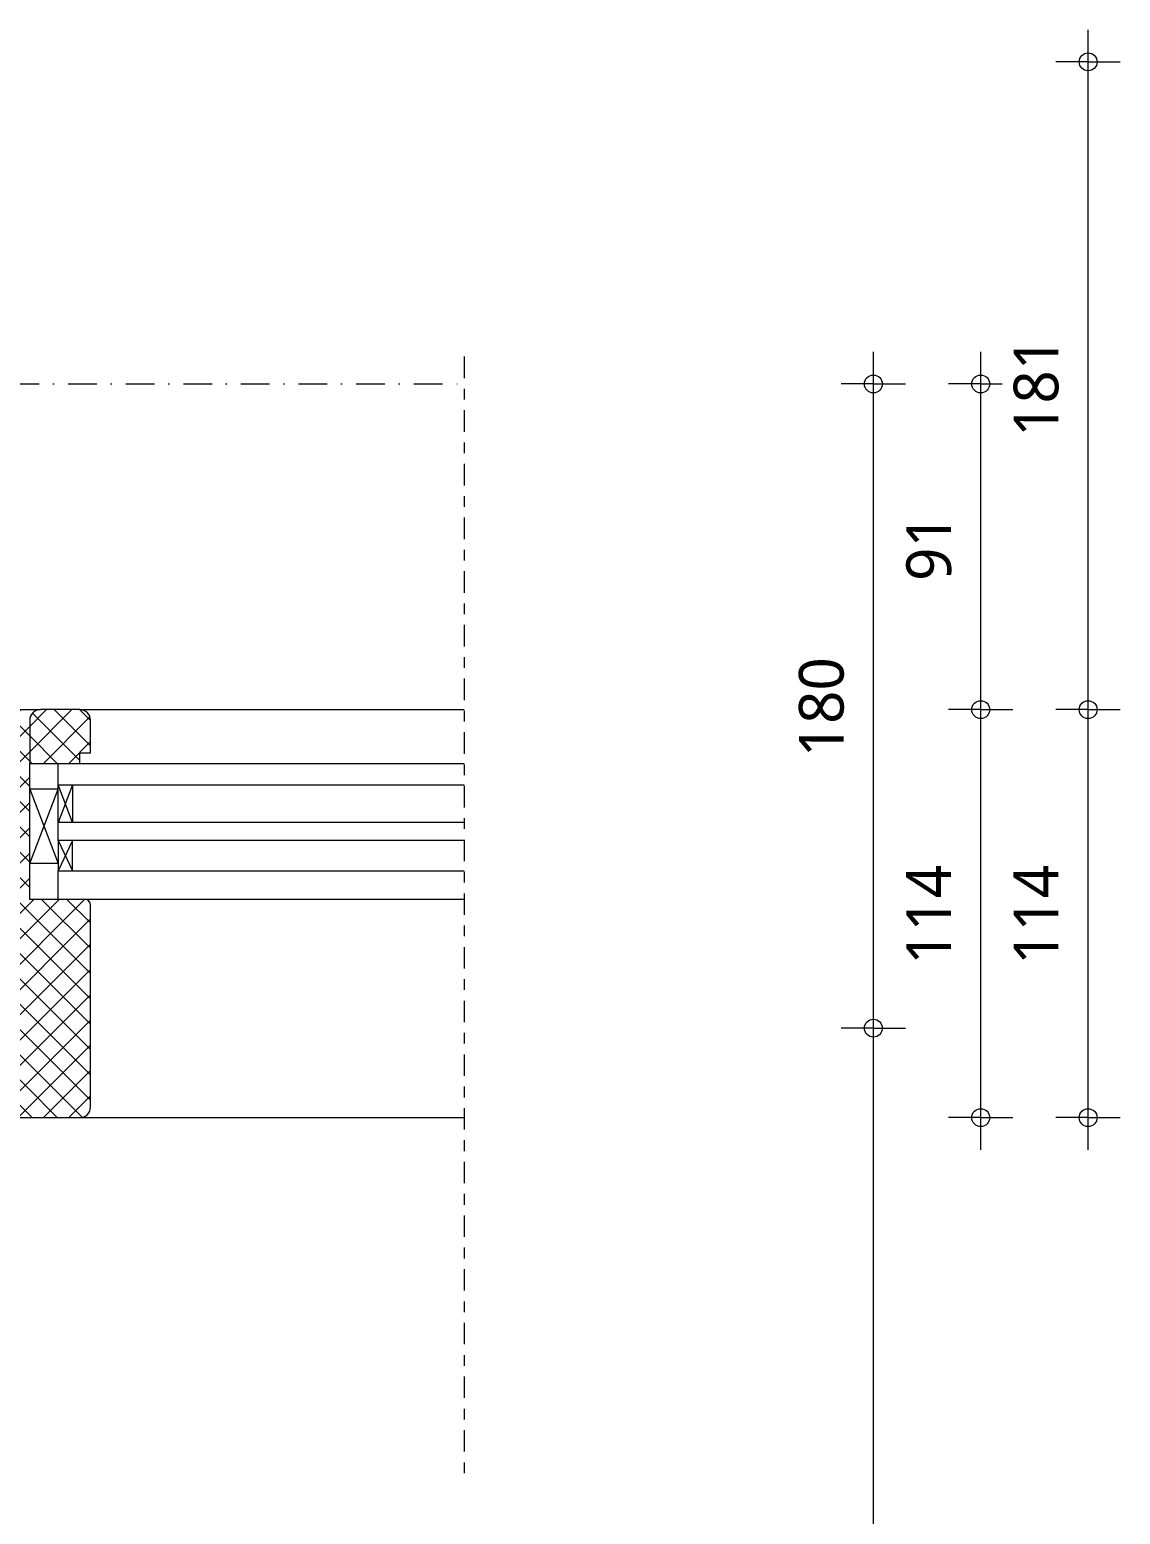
# Model space of a CAD drawing. Header units: millimetres. Extents: x -435 to 27166, y -19117 to 26500.
# Drawn here: x 2861.5 to 3166.3, y 21549.4 to 21964.3 of the extents above; entities that cross this region are included whole.
import ezdxf

# ---------------------------------------------------------------- set-up
doc = ezdxf.new("R2010")
doc.units = ezdxf.units.MM
doc.linetypes.add('MV_center', pattern=[15, 6, -3, 3, -3])
doc.linetypes.add('MV_stramien', pattern=[16, 8, -4, 0, -4])
for name, color, linetype, lineweight in [('A-ANNO-DIMS', 211, 'Continuous', 13), ('A-ANNO-DIMS-5', 211, 'Continuous', 13), ('A-DETL', 90, 'Continuous', 13), ('A-DETL-GENF', 92, 'Continuous', 18)]:
    doc.layers.add(name, color=color, linetype=linetype, lineweight=lineweight)
doc.styles.add('Segoe UI_3', font='segoeui.ttf', dxfattribs={"height": 12.5})
doc.dimstyles.new('2_5_mm', dxfattribs={"dimscale": 304.8, "dimtxt": 13.092049, "dimasz": 0.016404, "dimexe": 0.029528, "dimexo": 0.0625, "dimgap": 0.014764, "dimtad": 1, "dimdec": 0, "dimzin": 0, "dimdsep": 46, "dimtxsty": 'Segoe UI_3', "dimblk1": 'DOTBLANK', "dimblk2": 'DOTBLANK', "dimsah": 1, "dimcen": 0.09, "dimdle": 0.029528, "dimazin": 0, "dimtfac": 1, "dimtdec": 4, "dimtix": 1, "dimtmove": 0, "dimatfit": 3, "dimfxl": 0.029528, "dimfxlon": 1, "dimtvp": 1, "dimtfill": 1, "dimtolj": 1, "dimtzin": 0, "dimarcsym": 2})
pattern_1 = [(45, (0, 0), (-3.5355339, 3.5355339), []), (135, (0, 0), (-3.5355339, -3.5355339), [])]

# ---------------------------------------------------------------- blocks, each defined once
blk = doc.blocks.new('31 driedubbel_glas - HR___-3167770-Details Appartement')
at = {"layer": 'A-DETL-GENF', "lineweight": 13}
for p, q in [((96.54, 38), (210, 38)), ((210, 38), (210, 30)), ((210, 30), (96.54, 30)), ((210, 30), (206, 30)), ((210, 21.5), (206, 30)), ((206, 21.5), (210, 30)), ((206, 30), (206, 21.5)), ((210, 21.5), (210, 30)), ((96.54, 21.5), (210, 21.5)), ((210, 21.5), (210, 0)), ((96.54, 16.5), (210, 16.5)), ((206, 6), (206, 16.5)), ((206, 16.5), (210, 6)), ((206, 6), (210, 16.5)), ((210, 6), (96.54, 6)), ((210, 0), (96.54, 0))]:
    blk.add_line(p, q, dxfattribs=at)
blk = doc.blocks.new('NLRS_00_DI_maskeer - Type 1-4234942-Details Appartement')
at = {"layer": 'A-DETL-GENF', "linetype": 'MV_center'}
blk.add_line((212.67, 0), (-100, 0), dxfattribs=at)
blk = doc.blocks.new('DIMBLOCK10-Details Appartement')
at = {"layer": 'A-ANNO-DIMS-5'}
for p, q in [((3127.31, 21774.28), (3118.31, 21774.28)), ((3127.31, 21651.28), (3127.31, 21774.28)), ((3127.31, 21774.28), (3136.31, 21774.28)), ((3127.31, 21660.28), (3118.31, 21660.28)), ((3127.31, 21660.28), (3136.31, 21660.28))]:
    blk.add_line(p, q, dxfattribs=at)
for centre in [(3127.31, 21774.28), (3127.31, 21660.28)]:
    blk.add_circle(centre, 2.5, dxfattribs=at)
at = {"layer": 'A-ANNO-DIMS-5', "color": 0, "insert": (3106.5, 21703), "char_height": 12.5, "width": 34.2774, "attachment_point": 1, "rotation": 90, "line_spacing_factor": 1.142579, "style": 'Segoe UI_3', "bg_fill": 3, "box_fill_scale": 1.25, "bg_fill_color": 9, "bg_fill_true_color": 13158600, "bg_fill_transparency": 0}
blk.add_mtext('114', dxfattribs=at)
blk = doc.blocks.new('_DotBlank')
at = {"color": 0, "linetype": 'ByBlock', "lineweight": -2}
blk.add_line((-0.5, 0), (-1, 0), dxfattribs=at)
blk.add_circle((0, 0), 0.5, dxfattribs=at)
blk = doc.blocks.new('DIMBLOCK11-Details Appartement')
at = {"layer": 'A-ANNO-DIMS-5'}
for p, q in [((3127.31, 21774.28), (3127.31, 21874.28)), ((3127.31, 21865.28), (3118.31, 21865.28)), ((3127.31, 21865.28), (3136.31, 21865.28)), ((3127.31, 21774.28), (3118.31, 21774.28)), ((3127.31, 21774.28), (3136.31, 21774.28))]:
    blk.add_line(p, q, dxfattribs=at)
for centre in [(3127.31, 21865.28), (3127.31, 21774.28)]:
    blk.add_circle(centre, 2.5, dxfattribs=at)
at = {"layer": 'A-ANNO-DIMS-5', "color": 0, "insert": (3106.5, 21810.26), "char_height": 12.5, "width": 22.8516, "attachment_point": 1, "rotation": 90, "line_spacing_factor": 1.142579, "style": 'Segoe UI_3', "bg_fill": 3, "box_fill_scale": 1.25, "bg_fill_color": 9, "bg_fill_true_color": 13158600, "bg_fill_transparency": 0}
blk.add_mtext('91', dxfattribs=at)
blk = doc.blocks.new('DIMBLOCK12-Details Appartement')
at = {"layer": 'A-ANNO-DIMS-5'}
for p, q in [((3157.31, 21774.28), (3148.31, 21774.28)), ((3157.31, 21651.28), (3157.31, 21774.28)), ((3157.31, 21774.28), (3166.31, 21774.28)), ((3157.31, 21660.28), (3148.31, 21660.28)), ((3157.31, 21660.28), (3166.31, 21660.28))]:
    blk.add_line(p, q, dxfattribs=at)
for centre in [(3157.31, 21774.28), (3157.31, 21660.28)]:
    blk.add_circle(centre, 2.5, dxfattribs=at)
at = {"layer": 'A-ANNO-DIMS-5', "color": 0, "insert": (3136.5, 21703), "char_height": 12.5, "width": 34.2774, "attachment_point": 1, "rotation": 90, "line_spacing_factor": 1.142579, "style": 'Segoe UI_3', "bg_fill": 3, "box_fill_scale": 1.25, "bg_fill_color": 9, "bg_fill_true_color": 13158600, "bg_fill_transparency": 0}
blk.add_mtext('114', dxfattribs=at)
blk = doc.blocks.new('DIMBLOCK13-Details Appartement')
at = {"layer": 'A-ANNO-DIMS-5'}
for p, q in [((3157.31, 21774.28), (3157.31, 21964.28)), ((3157.31, 21955.28), (3148.31, 21955.28)), ((3157.31, 21955.28), (3166.31, 21955.28)), ((3157.31, 21774.28), (3148.31, 21774.28)), ((3157.31, 21774.28), (3166.31, 21774.28))]:
    blk.add_line(p, q, dxfattribs=at)
for centre in [(3157.31, 21955.28), (3157.31, 21774.28)]:
    blk.add_circle(centre, 2.5, dxfattribs=at)
at = {"layer": 'A-ANNO-DIMS-5', "color": 0, "insert": (3136.5, 21850.5), "char_height": 12.5, "width": 34.2774, "attachment_point": 1, "rotation": 90, "line_spacing_factor": 1.142579, "style": 'Segoe UI_3', "bg_fill": 3, "box_fill_scale": 1.25, "bg_fill_color": 9, "bg_fill_true_color": 13158600, "bg_fill_transparency": 0}
blk.add_mtext('181', dxfattribs=at)
blk = doc.blocks.new('DIMBLOCK28-Details Appartement')
at = {"layer": 'A-ANNO-DIMS-5'}
for p, q in [((3097.31, 21685.28), (3088.31, 21685.28)), ((3097.31, 21246.28), (3097.31, 21685.28)), ((3097.31, 21685.28), (3106.31, 21685.28)), ((3097.31, 21255.28), (3088.31, 21255.28)), ((3097.31, 21255.28), (3106.31, 21255.28))]:
    blk.add_line(p, q, dxfattribs=at)
for centre in [(3097.31, 21685.28), (3097.31, 21255.28)]:
    blk.add_circle(centre, 2.5, dxfattribs=at)
at = {"layer": 'A-ANNO-DIMS-5', "color": 0, "insert": (3076.5, 21456), "char_height": 12.5, "width": 34.2774, "attachment_point": 1, "rotation": 90, "line_spacing_factor": 1.142579, "style": 'Segoe UI_3', "bg_fill": 3, "box_fill_scale": 1.25, "bg_fill_color": 9, "bg_fill_true_color": 13158600, "bg_fill_transparency": 0}
blk.add_mtext('430', dxfattribs=at)
blk = doc.blocks.new('DIMBLOCK29-Details Appartement')
at = {"layer": 'A-ANNO-DIMS-5'}
for p, q in [((3097.31, 21685.28), (3097.31, 21874.28)), ((3097.31, 21865.28), (3088.31, 21865.28)), ((3097.31, 21865.28), (3106.31, 21865.28)), ((3097.31, 21685.28), (3088.31, 21685.28)), ((3097.31, 21685.28), (3106.31, 21685.28))]:
    blk.add_line(p, q, dxfattribs=at)
for centre in [(3097.31, 21865.28), (3097.31, 21685.28)]:
    blk.add_circle(centre, 2.5, dxfattribs=at)
at = {"layer": 'A-ANNO-DIMS-5', "color": 0, "insert": (3076.5, 21761), "char_height": 12.5, "width": 34.2774, "attachment_point": 1, "rotation": 90, "line_spacing_factor": 1.142579, "style": 'Segoe UI_3', "bg_fill": 3, "box_fill_scale": 1.25, "bg_fill_color": 9, "bg_fill_true_color": 13158600, "bg_fill_transparency": 0}
blk.add_mtext('180', dxfattribs=at)

msp = doc.modelspace()

# ---------------------------------------------------------------- hatches: boundary and pattern name
at = {"layer": 'A-DETL-GENF', "lineweight": 13}
h = msp.add_hatch(dxfattribs=at)
h.set_pattern_fill('FP_20', color=250, style=0, pattern_type=2)
h.set_pattern_definition(pattern_1)
h.paths.add_polyline_path([(2875.54, 21660.28), (2876.32, 21660.38), (2877.04, 21660.68), (2877.66, 21661.16), (2878.14, 21661.78), (2878.44, 21662.5), (2878.54, 21663.28), (2878.49, 21720.13), (2878.34, 21720.49), (2878.1, 21720.8), (2877.79, 21721.04), (2877.43, 21721.19), (2877.04, 21721.24), (2861.54, 21721.24), (2861.54, 21771.32), (2861.43, 21772.09), (2861.13, 21772.8), (2860.65, 21773.41), (2860.03, 21773.88), (2859.31, 21774.18), (2858.54, 21774.28), (2814.54, 21774.28), (2813.76, 21774.18), (2813.04, 21773.88), (2812.42, 21773.4), (2811.94, 21772.78), (2811.64, 21772.05), (2811.54, 21771.28), (2811.54, 21720.28), (2819.54, 21720.28), (2820.19, 21720.19), (2820.79, 21719.94), (2821.31, 21719.55), (2821.71, 21719.03), (2821.96, 21718.43), (2822.04, 21717.78), (2821.96, 21717.13), (2821.71, 21716.53), (2821.31, 21716.01), (2820.79, 21715.61), (2820.19, 21715.36), (2819.54, 21715.28), (2819.54, 21708.49), (2820.19, 21708.41), (2820.79, 21708.16), (2821.31, 21707.76), (2821.71, 21707.24), (2821.96, 21706.64), (2822.04, 21705.99), (2821.96, 21705.35), (2821.71, 21704.74), (2821.31, 21704.22), (2820.79, 21703.83), (2820.19, 21703.58), (2819.54, 21703.49), (2819.54, 21696.71), (2820.19, 21696.62), (2820.79, 21696.37), (2821.31, 21695.97), (2821.71, 21695.46), (2821.96, 21694.85), (2822.01, 21693.98), (2821.96, 21693.56), (2821.71, 21692.96), (2821.31, 21692.44), (2820.79, 21692.04), (2820.19, 21691.79), (2819.39, 21691.73), (2818.89, 21691.79), (2818.29, 21692.04), (2817.98, 21692.28), (2811.54, 21692.28), (2811.54, 21663.28), (2811.64, 21662.5), (2811.94, 21661.78), (2812.42, 21661.16), (2813.04, 21660.68), (2813.76, 21660.38), (2814.54, 21660.28), (2821.31, 21660.28)])
h = msp.add_hatch(dxfattribs=at)
h.set_pattern_fill('FP_20', color=250, style=0, pattern_type=2)
h.set_pattern_definition(pattern_1)
h.paths.add_polyline_path([(2875.54, 21759.28), (2875.54, 21762.24), (2878.54, 21762.24), (2878.54, 21771.28), (2878.44, 21772.05), (2878.14, 21772.78), (2877.66, 21773.4), (2877.04, 21773.88), (2876.32, 21774.18), (2875.54, 21774.28), (2864.54, 21774.28), (2863.76, 21774.18), (2863.04, 21773.88), (2862.42, 21773.4), (2861.94, 21772.78), (2861.64, 21772.05), (2861.54, 21771.28), (2861.54, 21759.28)])

# ---------------------------------------------------------------- linework, layer by layer
at = {"layer": 'A-DETL', "linetype": 'MV_stramien', "lineweight": 18}
msp.add_line((2292.69, 21865.28), (2983, 21865.28), dxfattribs=at)
at = {"layer": 'A-DETL'}
for p, q in [((2814.54, 21774.28), (2864.54, 21774.28)), ((2861.54, 21771.28), (2861.54, 21759.28)), ((2875.54, 21774.28), (2864.54, 21774.28)), ((2875.54, 21774.28), (2983, 21774.28)), ((2878.54, 21762.24), (2878.54, 21771.28)), ((2861.54, 21721.24), (2861.54, 21759.28)), ((2861.54, 21759.28), (2875.54, 21759.28)), ((2877.04, 21721.24), (2861.54, 21721.24)), ((2878.54, 21663.28), (2878.54, 21719.74)), ((2814.54, 21660.28), (2875.54, 21660.28)), ((2814.54, 21660.28), (2983, 21660.28))]:
    msp.add_line(p, q, dxfattribs=at)
at = {"layer": 'A-DETL', "lineweight": 18}
for p, q in [((2875.54, 21759.28), (2875.54, 21762.24)), ((2875.54, 21762.24), (2878.54, 21762.24)), ((2869.54, 21752.03), (2861.54, 21752.03)), ((2861.54, 21731.28), (2869.54, 21752.03)), ((2861.54, 21752.03), (2869.54, 21731.28)), ((2869.54, 21731.28), (2861.54, 21731.28))]:
    msp.add_line(p, q, dxfattribs=at)
at = {"layer": 'A-DETL'}
for centre, radius, start, end in [((2864.54, 21771.28), 3, 90, 180), ((2875.54, 21771.28), 3, 0, 90), ((2877.04, 21719.74), 1.5, 0, 90), ((2875.54, 21663.28), 3, 270, 360)]:
    msp.add_arc(centre, radius, start, end, dxfattribs=at)

# ---------------------------------------------------------------- block references
at = {"layer": 'A-DETL-GENF', "linetype": 'MV_center', "rotation": 90}
msp.add_blockref('NLRS_00_DI_maskeer - Type 1-4234942-Details Appartement', (2983, 21660.28), dxfattribs=at)
at = {"layer": 'A-DETL-GENF', "lineweight": 13, "rotation": 180}
msp.add_blockref('31 driedubbel_glas - HR___-3167770-Details Appartement', (3079.54, 21759.24), dxfattribs=at)

# ---------------------------------------------------------------- dimensions: what is measured, and where the dimension line sits
at = {"layer": 'A-ANNO-DIMS'}
dim = msp.add_linear_dim(base=(3127.31, 21774.28), p1=(3118.31, 21660.28), p2=(3118.31, 21774.28), angle=90, dimstyle='2_5_mm', override={"dimpost": '<>', "dimfxl": 114}, dxfattribs=at)
dim.commit()
dim.dimension.update_dxf_attribs({"geometry": 'DIMBLOCK10-Details Appartement', "text_midpoint": (3116.42, 21717.28)})

# ---------------------------------------------------------------- next in the draw order: dimensions: what is measured, and where the dimension line sits
for base, p1, p2, override, picture, middle in [((3127.31, 21865.28), (3118.31, 21774.28), (3118.31, 21865.28), {"dimpost": '<>', "dimfxl": 91.001223}, 'DIMBLOCK11-Details Appartement', (3116.31, 21819.78)), ((3097.31, 21685.28), (3088.31, 21255.28), (3088.31, 21685.28), {"dimpost": '<>', "dimfxl": 429.999692}, 'DIMBLOCK28-Details Appartement', (3086.35, 21470.28))]:
    dim = msp.add_linear_dim(base=base, p1=p1, p2=p2, angle=90, dimstyle='2_5_mm', override=override, dxfattribs=at)
    dim.commit()
    dim.dimension.update_dxf_attribs({"geometry": picture, "text_midpoint": middle})

# ---------------------------------------------------------------- next in the draw order: dimensions: what is measured, and where the dimension line sits
for base, p1, p2, override, picture, middle in [((3097.31, 21865.28), (3088.31, 21685.28), (3088.31, 21865.28), {"dimpost": '<>', "dimfxl": 180.000365}, 'DIMBLOCK29-Details Appartement', (3086.31, 21775.28)), ((3157.31, 21774.28), (3148.31, 21660.28), (3148.31, 21774.28), {"dimpost": '<>', "dimfxl": 114}, 'DIMBLOCK12-Details Appartement', (3146.42, 21717.28))]:
    dim = msp.add_linear_dim(base=base, p1=p1, p2=p2, angle=90, dimstyle='2_5_mm', override=override, dxfattribs=at)
    dim.commit()
    dim.dimension.update_dxf_attribs({"geometry": picture, "text_midpoint": middle})

# ---------------------------------------------------------------- next in the draw order: dimensions: what is measured, and where the dimension line sits
dim = msp.add_linear_dim(base=(3157.31, 21955.28), p1=(3148.31, 21774.28), p2=(3148.31, 21955.28), angle=90, dimstyle='2_5_mm', override={"dimpost": '<>', "dimfxl": 181.001223}, dxfattribs=at)
dim.commit()
dim.dimension.update_dxf_attribs({"geometry": 'DIMBLOCK13-Details Appartement', "text_midpoint": (3146.32, 21864.78)})

doc.saveas('drawing.dxf')
